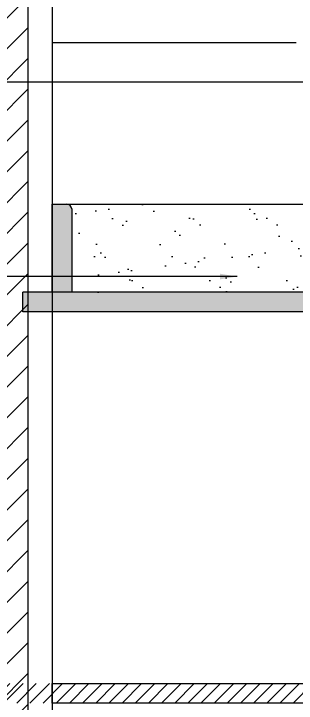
# Model space of a CAD drawing. Extents: x -36 to 357, y 137 to 237.
# Drawn here: x 10.671 to 10.96, y 177.367 to 178.072 of the extents above; entities that cross this region are included whole.
import ezdxf

# ---------------------------------------------------------------- set-up
doc = ezdxf.new("R2010")
doc.units = 0
doc.header["$LTSCALE"] = 0.01
doc.layers.get('0').update_dxf_attribs({"linetype": 'CONTINUOUS'})
for name, color, linetype in [('01', 1, 'CONTINUOUS'), ('252', 252, 'CONTINUOUS'), ('A-AREAS', 2, 'CONTINUOUS'), ('A-HACHURAPARED', 254, 'CONTINUOUS'), ('ARQ-ALV-CORTE', 3, 'CONTINUOUS'), ('ARQ-HTC', 9, 'CONTINUOUS'), ('ARQ-SMB-1_025', 1, 'CONTINUOUS'), ('ARQ_CORTE1', 3, 'CONTINUOUS')]:
    doc.layers.add(name, color=color, linetype=linetype)
doc.styles.add('FNDE Texto Cota 0025', font='verdana.ttf', dxfattribs={"height": 0.04})
doc.dimstyles.new('FNDE 1-0025', dxfattribs={"dimscale": 5, "dimtxt": 0.04, "dimasz": 0.0035, "dimexe": 0.15, "dimexo": 0.15, "dimgap": 0.0025, "dimtad": 1, "dimzin": 1, "dimdsep": 46, "dimtxsty": 'FNDE Texto Cota 0025', "dimblk": 'tic', "dimcen": 0.015, "dimdle": 0.15, "dimse1": 1, "dimse2": 1, "dimclrd": 251, "dimclre": 251, "dimclrt": 256, "dimaunit": 1, "dimadec": 3, "dimazin": 0, "dimtfac": 1, "dimtix": 1, "dimtmove": 2, "dimatfit": 3, "dimfxl": 0.15, "dimtvp": 1, "dimtolj": 1, "dimtzin": 0, "dimarcsym": 0})

# ---------------------------------------------------------------- blocks, each defined once
blk = doc.blocks.new('tic')
at = {"color": 251}
for p, q in [((0, -1), (0, 1)), ((-1, 0), (1, 0))]:
    blk.add_line(p, q, dxfattribs=at)
blk.add_line((-0.6, -0.6), (0.6, 0.6))

msp = doc.modelspace()

# ---------------------------------------------------------------- hatches: boundary and pattern name
at = {"layer": '01'}
h = msp.add_hatch(dxfattribs=at)
h.set_pattern_fill('ANSI31', color=253, scale=0.007)
h.set_pattern_definition([(45, (46.48268, 13.168255), (-0.0157154482, 0.0157154482), [])])
h.paths.add_polyline_path([(14.4854, 179.38675), (14.3854, 179.38675), (14.3854, 177.7371), (14.4854, 177.7371)])
h.paths.add_polyline_path([(14.4854, 177.7371), (14.3854, 177.7371), (14.3854, 176.86675), (14.4854, 176.86675)])
h.paths.add_polyline_path([(10.6854, 179.38675), (10.5854, 179.38675), (10.5854, 176.86675), (10.6854, 176.86675)])
h = msp.add_hatch(dxfattribs=at)
h.set_pattern_fill('ANSI31', color=251, scale=0.003)
h.set_pattern_definition([(45, (675.275781, -112.610242), (-0.00673519209, 0.00673519209), [])])
h.paths.add_polyline_path([(10.6604, 177.38692), (11.1604, 177.38692), (11.1604, 177.36692), (10.6604, 177.36692)])
at = {"layer": 'A-HACHURAPARED'}
h = msp.add_hatch(dxfattribs=at)
h.set_pattern_fill('AR-SAND', color=252, scale=0.001, angle=180)
h.set_pattern_definition([(217.5, (55.002324, 13.168255), (0.001600031, -0.048941324), [0, -0.038608, 0, -0.04318, 0, -0.041275]), (187.5, (55.002324, 13.168255), (-0.044952328, -0.07168251), [0, -0.020828, 0, -0.034798, 0, -0.013335]), (147.5, (55.033566, 13.168255), (-0.079099237, -0.000143718), [0, -0.0127, 0, -0.04572, 0, -0.05969]), (137.5, (55.033566, 13.168255), (-0.076355645, -0.022292932), [0, -0.00635, 0, -0.029972, 0, -0.03429])])
h.paths.add_polyline_path([(12.2104, 177.8771), (10.7254, 177.8771, -0.414214), (10.7304, 177.8721), (10.7304, 177.7871), (11.3504, 177.7871), (11.3504, 177.7371), (11.3654, 177.7371, 0.414214), (11.3704, 177.7421), (11.3704, 177.7821, 0.414214), (11.3654, 177.7871), (12.2104, 177.78675)])
h.paths.add_polyline_path([(12.2104, 177.78675), (11.3654, 177.7871, -0.414214), (11.3704, 177.7821), (11.3704, 177.7421, -0.414214), (11.3654, 177.7371), (12.2104, 177.7371)], flags=17)
h.paths.add_polyline_path([(12.06081, 177.80455), (12.06081, 177.85953), (11.97395, 177.85953), (11.97395, 177.80455)], flags=24)
h.paths.add_polyline_path([(10.84181, 177.74924), (10.84181, 177.80421), (10.75494, 177.80421), (10.75494, 177.74924)], flags=25)
h.paths.add_polyline_path([(12.06116, 177.73369), (12.06116, 177.78867), (11.9743, 177.78867), (11.9743, 177.73369)], flags=9)
at = {"layer": 'ARQ-HTC'}
msp.add_hatch(color=256, dxfattribs=at).paths.add_polyline_path([(10.7304, 177.8721, 0.414214), (10.7254, 177.8771), (10.7104, 177.8771), (10.7104, 177.7871), (10.7304, 177.7871)])
h = msp.add_hatch(color=256, dxfattribs=at)
h.paths.add_polyline_path([(10.6854, 177.7871), (10.6804, 177.7871), (10.6804, 177.7671), (10.6854, 177.7671)])
h.paths.add_polyline_path([(10.7104, 177.7871), (10.6854, 177.7871), (10.6854, 177.7671), (10.7104, 177.7671)])
h.paths.add_polyline_path([(11.2904, 177.7871), (10.7104, 177.7871), (10.7104, 177.7671), (11.2904, 177.7671)])

# ---------------------------------------------------------------- linework, layer by layer
at = {"layer": '01'}
for p in [(10.7104, 179.66175), (10.7104, 177.7971)]:
    msp.add_line(p, (10.7104, 176.97675), dxfattribs=at)
at = {"layer": '01', "ltscale": 10}
msp.add_line((10.7254, 177.8771), (11.28251, 177.8771), dxfattribs=at)
at = {"layer": '252', "color": 252}
msp.add_line((10.96007, 178.04175, -0.04021), (10.7104, 178.04175, -0.04021), dxfattribs=at)
at = {"layer": 'A-AREAS'}
msp.add_lwpolyline([(11.1604, 177.36692), (10.7104, 177.36692), (10.7104, 177.38692), (11.1604, 177.38692)], close=True, dxfattribs=at)
at = {"layer": 'ARQ-ALV-CORTE'}
msp.add_line((10.6854, 179.38675), (10.6854, 176.86675), dxfattribs=at)
at = {"layer": 'ARQ_CORTE1'}
for p, q in [((10.7104, 177.7871), (10.7104, 177.8771)), ((10.7104, 177.8771), (10.7254, 177.8771)), ((10.7304, 177.8721), (10.7304, 177.7871)), ((10.6804, 177.7671), (10.6804, 177.7871))]:
    msp.add_line(p, q, dxfattribs=at)
at = {"layer": 'ARQ_CORTE1', "extrusion": (0, 0, -1)}
for p, q in [((11.3054, 177.7871), (10.6804, 177.7871)), ((11.2904, 177.7671), (10.6804, 177.7671))]:
    msp.add_line(p, q, dxfattribs=at)
at = {"layer": 'ARQ_CORTE1'}
msp.add_arc((10.7254, 177.8721), 0.005, 0, 90, dxfattribs=at)

# ---------------------------------------------------------------- leaders
at = {"layer": 'ARQ-SMB-1_025', "ltscale": 10}
for points in [[(11.28251, 178.0017, -2), (9.56585, 178.0017, -2)], [(10.89974, 177.80302, -2), (9.49435, 177.80302, -2)]]:
    msp.add_leader(points, dimstyle='FNDE 1-0025', override={"dimlfac": 100, "dimclrd": 252, "dimclre": 252}, dxfattribs=at)

doc.saveas('drawing.dxf')
